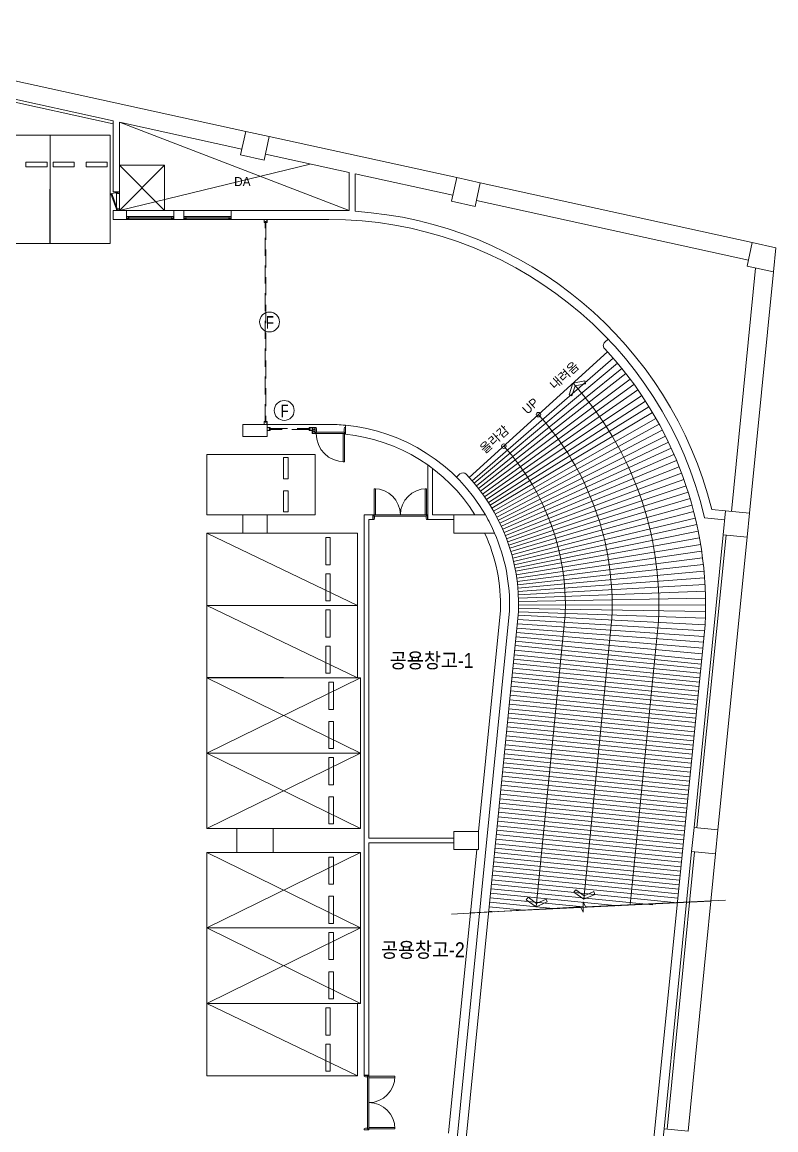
# Model space of a CAD drawing. Header units: millimetres. Extents: x 43806 to 399860, y -65551 to 59129.
# Drawn here: x 185250 to 210258, y -46138 to -9399 of the extents above; entities that cross this region are included whole.
import ezdxf
from ezdxf.enums import TextEntityAlignment as Align

# ---------------------------------------------------------------- set-up
doc = ezdxf.new("R2010")
doc.units = ezdxf.units.MM
doc.header["$LTSCALE"] = 400
doc.header["$MEASUREMENT"] = 0
doc.linetypes.add('광-XR-PLAN$0$HID', pattern=[2.3, 1.5, -0.8])
doc.layers.add('A', color=8, linetype='CONTINUOUS', lineweight=0)
doc.layers.add('만공차등 배관', color=4, linetype='CONTINUOUS')
doc.styles.add('CS', font='', dxfattribs={"height": 300})
doc.styles.add('HY울릉도M', font='')
doc.styles.get('CS').set_extended_font_data('HYwulM')
doc.styles.get('HY울릉도M').set_extended_font_data('HY울릉도M')

msp = doc.modelspace()

# ---------------------------------------------------------------- linework, layer by layer
at = {"layer": 'A', "ltscale": 2}
for p, q in [((176151, -9399), (192670, -13022)), ((184175, -11773), (188275, -12672)), ((184175, -11876), (188275, -12775)), ((188475, -12716), (192541, -13608)), ((188475, -12716), (196100, -15643)), ((193451, -13193), (199670, -14557)), ((193323, -13779), (196100, -14388)), ((194811, -14106), (188475, -15643)), ((196100, -15643), (196100, -14388)), ((196300, -14432), (199541, -15143)), ((196300, -15672), (196300, -14432)), ((188475, -15023), (188275, -15023)), ((200451, -14728), (209476, -16707)), ((200323, -15314), (209348, -17293)), ((188715, -15643), (188275, -15643)), ((188275, -15643), (188275, -15943)), ((188715, -15943), (188715, -15643)), ((188715, -15643), (190285, -15643)), ((190615, -15643), (190285, -15643)), ((190285, -15643), (190285, -15943)), ((190615, -15643), (192185, -15643)), ((190615, -15943), (190615, -15643)), ((196100, -15643), (192185, -15643)), ((192185, -15943), (192185, -15643)), ((188715, -15943), (188275, -15943)), ((190285, -15943), (190615, -15943)), ((195425, -15943), (192185, -15943)), ((208785, -25625), (209587, -17563)), ((209382, -25685), (210178, -17680)), ((204582, -20012), (204691, -19913)), ((200086, -24505), (204674, -20335)), ((204858, -20542), (200179, -24610)), ((205003, -20711), (200252, -24695)), ((205145, -20884), (200324, -24782)), ((205283, -21058), (200393, -24870)), ((205419, -21236), (200462, -24959)), ((205551, -21415), (200529, -25050)), ((205681, -21597), (200594, -25142)), ((205806, -21781), (200657, -25234)), ((205929, -21968), (200719, -25328)), ((206048, -22156), (200779, -25423)), ((206164, -22347), (200837, -25519)), ((192575, -22743), (193375, -22743)), ((192575, -23143), (192575, -22743)), ((195425, -22743), (193375, -22743)), ((193375, -22743), (193375, -23143)), ((195425, -22743), (194975, -22743)), ((195975, -23070), (195975, -22768)), ((195975, -23070), (195975, -22768)), ((206277, -22540), (200894, -25617)), ((206386, -22734), (200949, -25715)), ((193375, -23143), (192575, -23143)), ((206491, -22931), (201002, -25814)), ((206593, -23129), (201054, -25914)), ((206692, -23330), (201103, -26015)), ((206786, -23531), (201151, -26117)), ((206878, -23735), (201197, -26219)), ((198710, -25893), (198710, -24085)), ((198860, -25743), (198860, -24195)), ((206965, -23940), (201241, -26323)), ((207049, -24147), (201283, -26427)), ((199657, -24490), (199772, -24385)), ((207129, -24355), (201324, -26532)), ((207206, -24565), (201362, -26637)), ((207278, -24776), (201399, -26744)), ((207347, -24988), (201434, -26851)), ((207412, -25201), (201467, -26958)), ((207474, -25416), (201497, -27066)), ((207531, -25632), (201526, -27175)), ((208586, -25606), (208132, -25560)), ((192575, -25743), (193375, -25743)), ((192575, -26343), (192575, -25743)), ((193375, -25743), (193375, -26343)), ((196600, -25743), (196600, -44323)), ((196890, -25743), (196600, -25743)), ((196750, -25893), (196750, -36468)), ((196890, -25893), (196750, -25893)), ((196890, -25743), (196890, -25893)), ((199575, -25893), (198710, -25893)), ((199575, -25743), (198860, -25743)), ((199575, -25743), (200621, -25743)), ((199575, -26343), (199575, -25743)), ((207585, -25848), (201553, -27284)), ((207635, -26066), (201579, -27394)), ((208556, -25904), (207891, -25838)), ((191375, -26343), (196375, -28743)), ((193375, -26343), (192575, -26343)), ((200924, -26343), (199575, -26343)), ((207680, -26284), (201602, -27504)), ((207542, -36106), (208507, -26402)), ((207641, -36115), (208606, -26412)), ((207722, -26503), (201623, -27614)), ((207760, -26723), (201642, -27725)), ((208338, -36185), (209303, -26481)), ((207795, -26944), (201659, -27836)), ((207825, -27165), (201674, -27948)), ((207851, -27386), (201688, -28059)), ((207873, -27608), (201699, -28171)), ((207891, -27831), (201708, -28283)), ((207906, -28053), (201715, -28395)), ((207916, -28276), (201720, -28508)), ((207922, -28499), (201724, -28620)), ((191375, -28743), (196375, -31143)), ((201422, -28929), (199660, -46643)), ((201721, -28948), (199961, -46643)), ((201122, -28909), (200393, -36243)), ((207918, -29168), (201720, -28958)), ((207923, -28945), (201724, -28845)), ((207925, -28722), (201725, -28733)), ((201681, -29357), (207870, -29776)), ((201695, -29214), (207889, -29584)), ((207908, -29391), (201709, -29070)), ((201652, -29644), (207832, -30160)), ((201667, -29500), (207851, -29968)), ((207908, -29391), (206192, -46643)), ((201609, -30079), (207778, -30693)), ((201624, -29930), (207793, -30544)), ((207812, -30352), (201638, -29787)), ((201579, -30378), (207749, -30992)), ((201594, -30229), (207764, -30842)), ((201535, -30826), (207704, -31439)), ((201550, -30676), (207719, -31290)), ((201564, -30527), (207734, -31141)), ((201505, -31124), (207675, -31738)), ((201520, -30975), (207689, -31589)), ((201460, -31572), (207630, -32186)), ((201475, -31423), (207645, -32036)), ((201490, -31273), (207660, -31887)), ((201431, -31871), (207600, -32484)), ((201446, -31721), (207615, -32335)), ((201386, -32318), (207556, -32932)), ((201401, -32169), (207571, -32783)), ((201416, -32020), (207585, -32633)), ((201356, -32617), (207526, -33231)), ((201371, -32468), (207541, -33081)), ((201312, -33065), (207482, -33678)), ((201327, -32915), (207496, -33529)), ((201342, -32766), (207511, -33380)), ((201282, -33363), (207452, -33977)), ((201297, -33214), (207467, -33828)), ((201253, -33662), (207422, -34275)), ((201267, -33512), (207437, -34126)), ((201208, -34109), (207378, -34723)), ((201223, -33960), (207392, -34574)), ((201238, -33811), (207407, -34425)), ((201178, -34408), (207348, -35022)), ((201193, -34259), (207363, -34872)), ((201134, -34856), (207303, -35469)), ((201149, -34707), (207318, -35320)), ((201163, -34557), (207333, -35171)), ((201104, -35154), (207274, -35768)), ((201119, -35005), (207288, -35619)), ((201060, -35602), (207229, -36216)), ((201074, -35453), (207244, -36067)), ((201089, -35304), (207259, -35917)), ((201030, -35901), (207199, -36514)), ((201045, -35751), (207214, -36365)), ((192375, -36143), (193575, -36143)), ((192375, -36943), (192375, -36143)), ((193575, -36143), (193575, -36943)), ((199575, -36243), (200395, -36243)), ((199575, -36843), (199575, -36243)), ((200395, -36243), (200395, -36843)), ((200985, -36348), (207155, -36962)), ((201000, -36199), (207170, -36813)), ((201015, -36050), (207185, -36664)), ((196750, -36468), (199575, -36468)), ((196750, -36618), (196750, -44323)), ((196750, -36618), (199575, -36618)), ((200956, -36647), (207125, -37261)), ((200970, -36498), (207140, -37111)), ((193575, -36943), (192375, -36943)), ((200333, -36843), (199398, -46243)), ((200395, -36843), (199575, -36843)), ((200911, -37095), (207081, -37708)), ((200926, -36945), (207095, -37559)), ((200941, -36796), (207110, -37410)), ((206547, -46106), (207462, -36902)), ((206646, -46115), (207562, -36912)), ((207343, -46185), (208258, -36981)), ((200881, -37393), (207051, -38007)), ((200896, -37244), (207066, -37858)), ((200852, -37692), (207021, -38306)), ((200867, -37543), (207036, -38156)), ((200807, -38140), (206174, -38673)), ((200822, -37990), (206992, -38604)), ((200837, -37841), (207006, -38455)), ((200124, -38946), (208102, -38549)), ((200777, -38438), (203862, -38745)), ((200792, -38289), (205027, -38710)), ((200733, -38886), (200934, -38906)), ((200748, -38737), (201901, -38851)), ((200763, -38587), (202868, -38797)), ((191375, -41943), (196375, -44343)), ((196750, -44323), (196600, -44323))]:
    msp.add_line(p, q, dxfattribs=at)
at = {"layer": 'A'}
for p, q in [((188275, -12672), (188275, -15023)), ((188475, -12716), (188475, -15023)), ((184175, -13143), (186175, -13143)), ((186175, -13143), (186175, -16743)), ((186175, -13143), (188175, -13143)), ((186175, -16743), (186175, -13143)), ((188175, -13143), (188175, -16743)), ((185375, -14193), (185375, -14043)), ((185375, -14043), (186075, -14043)), ((186075, -14193), (185375, -14193)), ((186075, -14043), (186075, -14193)), ((186975, -14043), (186275, -14043)), ((186275, -14043), (186275, -14193)), ((186275, -14193), (186975, -14193)), ((186975, -14193), (186975, -14043)), ((187375, -14193), (187375, -14043)), ((187375, -14043), (188075, -14043)), ((188075, -14193), (187375, -14193)), ((188075, -14043), (188075, -14193)), ((188475, -14143), (189975, -15643)), ((189975, -14143), (188475, -15643)), ((188475, -14143), (189975, -14143)), ((188475, -15643), (188475, -14143)), ((189975, -14143), (189975, -15643)), ((188475, -15033), (188375, -15033)), ((188375, -15033), (188375, -15063)), ((188475, -15078), (188475, -15033)), ((188475, -15033), (188475, -15033)), ((188375, -15603), (188193, -15095)), ((188226, -15084), (188408, -15591)), ((188375, -15499), (188375, -15063)), ((188375, -15063), (188415, -15063)), ((188415, -15063), (188415, -15078)), ((188415, -15078), (188435, -15078)), ((188435, -15078), (188435, -15078)), ((188435, -15078), (188475, -15078)), ((188475, -15078), (188475, -15588)), ((188408, -15591), (188375, -15603)), ((188375, -15633), (188375, -15603)), ((188375, -15603), (188415, -15603)), ((188475, -15633), (188375, -15633)), ((188415, -15603), (188415, -15588)), ((188415, -15588), (188435, -15588)), ((188435, -15588), (188435, -15588)), ((188435, -15588), (188475, -15588)), ((188475, -15588), (188475, -15633)), ((188475, -15633), (188475, -15633)), ((189975, -15643), (188475, -15643)), ((188724, -15931), (188722, -15931)), ((188722, -15931), (188722, -15931)), ((188722, -15931), (188722, -15931)), ((188722, -15931), (188722, -15932)), ((188722, -15932), (188723, -15932)), ((188723, -15932), (188724, -15933)), ((188725, -15932), (188724, -15931)), ((188725, -15933), (188724, -15933)), ((188785, -15843), (188725, -15843)), ((188725, -15843), (188725, -15905)), ((188745, -15905), (188725, -15905)), ((188725, -15905), (188725, -15931)), ((188725, -15905), (188752, -15905)), ((188725, -15931), (188745, -15931)), ((188726, -15933), (188725, -15932)), ((188725, -15935), (188725, -15933)), ((188727, -15935), (188725, -15935)), ((188726, -15936), (188725, -15936)), ((188725, -15936), (188725, -15943)), ((188725, -15943), (188785, -15943)), ((188744, -15906), (188726, -15906)), ((188726, -15906), (188726, -15930)), ((188726, -15930), (188744, -15930)), ((188727, -15933), (188726, -15933)), ((188726, -15933), (188726, -15933)), ((188727, -15938), (188726, -15936)), ((188726, -15939), (188726, -15938)), ((188726, -15938), (188727, -15938)), ((188727, -15846), (188727, -15902)), ((188728, -15931), (188727, -15933)), ((188727, -15933), (188727, -15933)), ((188727, -15939), (188727, -15935)), ((188782, -15845), (188728, -15845)), ((188728, -15903), (188782, -15903)), ((188729, -15932), (188728, -15931)), ((188728, -15931), (188728, -15931)), ((188728, -15931), (188728, -15931)), ((188730, -15931), (188729, -15932)), ((188729, -15932), (188729, -15932)), ((188729, -15932), (188729, -15932)), ((188731, -15931), (188730, -15931)), ((188730, -15931), (188730, -15931)), ((188733, -15938), (188730, -15938)), ((188730, -15938), (188730, -15939)), ((188731, -15932), (188731, -15931)), ((188732, -15932), (188731, -15932)), ((188731, -15932), (188731, -15932)), ((188733, -15939), (188731, -15939)), ((188731, -15939), (188731, -15939)), ((188733, -15932), (188732, -15932)), ((188733, -15933), (188733, -15932)), ((188733, -15932), (188733, -15932)), ((188733, -15933), (188733, -15938)), ((188733, -15941), (188733, -15939)), ((188752, -15941), (188733, -15941)), ((188744, -15930), (188744, -15906)), ((188745, -15931), (188745, -15905)), ((188765, -15924), (188748, -15924)), ((188750, -15923), (188749, -15923)), ((188750, -15924), (188749, -15924)), ((188750, -15923), (188750, -15922)), ((188750, -15924), (188750, -15923)), ((188750, -15925), (188750, -15925)), ((188753, -15918), (188751, -15918)), ((188751, -15918), (188751, -15929)), ((188751, -15926), (188751, -15922)), ((188751, -15922), (188761, -15922)), ((188751, -15925), (188761, -15925)), ((188753, -15925), (188752, -15923)), ((188753, -15906), (188753, -15927)), ((188753, -15928), (188753, -15918)), ((188753, -15925), (188753, -15922)), ((188756, -15928), (188753, -15928)), ((188753, -15931), (188753, -15940)), ((188755, -15925), (188754, -15923)), ((188756, -15925), (188755, -15922)), ((188756, -15927), (188756, -15906)), ((188758, -15918), (188756, -15918)), ((188756, -15918), (188756, -15928)), ((188757, -15925), (188756, -15923)), ((188756, -15940), (188756, -15931)), ((188757, -15905), (188785, -15905)), ((188758, -15925), (188757, -15922)), ((188757, -15930), (188757, -15930)), ((188777, -15941), (188757, -15941)), ((188758, -15929), (188758, -15918)), ((188759, -15925), (188758, -15923)), ((188760, -15925), (188759, -15922)), ((188761, -15925), (188760, -15923)), ((188763, -15924), (188761, -15922)), ((188761, -15925), (188763, -15924)), ((188783, -15935), (188777, -15935)), ((188777, -15935), (188777, -15936)), ((188777, -15936), (188785, -15936)), ((188778, -15939), (188777, -15939)), ((188777, -15939), (188777, -15941)), ((188778, -15939), (188778, -15939)), ((188779, -15926), (188797, -15926)), ((188781, -15926), (188783, -15925)), ((188783, -15927), (188781, -15926)), ((188783, -15902), (188783, -15846)), ((188793, -15925), (188783, -15925)), ((188783, -15927), (188783, -15925)), ((188793, -15927), (188783, -15927)), ((188785, -15936), (188783, -15936)), ((188783, -15936), (188783, -15938)), ((188783, -15938), (188783, -15938)), ((188783, -15938), (188783, -15939)), ((188784, -15927), (188785, -15925)), ((188784, -15929), (188784, -15934)), ((188785, -15929), (188784, -15929)), ((190215, -15843), (188785, -15843)), ((188785, -15905), (188785, -15843)), ((190199, -15888), (188785, -15888)), ((188785, -15888), (188785, -15902)), ((188800, -15888), (188785, -15888)), ((188785, -15902), (188786, -15902)), ((188786, -15919), (188785, -15919)), ((188785, -15919), (188785, -15933)), ((188785, -15927), (188786, -15925)), ((188785, -15936), (188785, -15929)), ((188785, -15933), (188800, -15933)), ((188785, -15943), (188785, -15936)), ((190215, -15943), (188785, -15943)), ((188786, -15902), (188786, -15889)), ((188786, -15889), (188791, -15889)), ((188786, -15932), (188786, -15919)), ((188786, -15927), (188787, -15925)), ((188791, -15932), (188786, -15932)), ((188787, -15927), (188788, -15925)), ((188788, -15927), (188789, -15925)), ((188789, -15927), (188790, -15925)), ((188790, -15927), (188791, -15925)), ((188791, -15889), (188791, -15932)), ((188791, -15927), (188792, -15925)), ((188793, -15932), (188793, -15889)), ((188793, -15889), (188799, -15889)), ((188793, -15928), (188793, -15924)), ((188799, -15932), (188793, -15932)), ((188794, -15925), (188794, -15925)), ((188794, -15926), (188794, -15926)), ((188794, -15926), (188795, -15926)), ((188794, -15926), (188795, -15926)), ((188794, -15927), (188794, -15927)), ((188799, -15889), (188799, -15892)), ((188799, -15892), (188800, -15892)), ((188800, -15929), (188799, -15929)), ((188799, -15929), (188799, -15932)), ((188800, -15892), (188800, -15888)), ((188800, -15933), (188800, -15929)), ((190199, -15933), (188800, -15933)), ((190199, -15892), (190199, -15888)), ((190199, -15888), (190215, -15888)), ((190201, -15892), (190199, -15892)), ((190199, -15933), (190199, -15929)), ((190199, -15929), (190201, -15929)), ((190215, -15933), (190199, -15933)), ((190207, -15889), (190201, -15889)), ((190201, -15889), (190201, -15892)), ((190201, -15929), (190201, -15932)), ((190201, -15932), (190207, -15932)), ((190220, -15926), (190203, -15926)), ((190205, -15925), (190205, -15925)), ((190205, -15926), (190205, -15926)), ((190205, -15926), (190205, -15926)), ((190205, -15926), (190205, -15926)), ((190205, -15927), (190205, -15927)), ((190207, -15932), (190207, -15889)), ((190207, -15928), (190207, -15924)), ((190207, -15925), (190217, -15925)), ((190208, -15927), (190207, -15925)), ((190207, -15927), (190217, -15927)), ((190213, -15889), (190208, -15889)), ((190208, -15889), (190208, -15932)), ((190209, -15927), (190208, -15925)), ((190208, -15932), (190213, -15932)), ((190210, -15927), (190210, -15925)), ((190211, -15927), (190211, -15925)), ((190212, -15927), (190212, -15925)), ((190213, -15902), (190213, -15889)), ((190215, -15902), (190213, -15902)), ((190213, -15932), (190213, -15919)), ((190213, -15919), (190215, -15919)), ((190213, -15927), (190213, -15925)), ((190215, -15927), (190214, -15925)), ((190215, -15905), (190215, -15843)), ((190215, -15843), (190275, -15843)), ((190215, -15888), (190215, -15902)), ((190242, -15905), (190215, -15905)), ((190215, -15919), (190215, -15933)), ((190216, -15927), (190215, -15925)), ((190215, -15936), (190215, -15929)), ((190215, -15929), (190216, -15929)), ((190222, -15936), (190215, -15936)), ((190215, -15943), (190215, -15936)), ((190215, -15936), (190216, -15936)), ((190275, -15943), (190215, -15943)), ((190217, -15927), (190216, -15925)), ((190216, -15929), (190216, -15934)), ((190216, -15936), (190217, -15938)), ((190217, -15938), (190216, -15938)), ((190216, -15938), (190216, -15939)), ((190217, -15902), (190217, -15846)), ((190219, -15926), (190217, -15925)), ((190217, -15927), (190219, -15926)), ((190217, -15935), (190222, -15935)), ((190218, -15845), (190272, -15845)), ((190272, -15903), (190218, -15903)), ((190221, -15939), (190221, -15939)), ((190221, -15939), (190223, -15939)), ((190222, -15935), (190222, -15936)), ((190223, -15939), (190223, -15941)), ((190223, -15941), (190242, -15941)), ((190235, -15924), (190252, -15924)), ((190237, -15924), (190238, -15922)), ((190238, -15925), (190237, -15924)), ((190248, -15922), (190238, -15922)), ((190248, -15925), (190238, -15925)), ((190239, -15925), (190239, -15923)), ((190240, -15925), (190240, -15922)), ((190241, -15929), (190241, -15918)), ((190241, -15918), (190243, -15918)), ((190241, -15925), (190241, -15923)), ((190242, -15925), (190242, -15922)), ((190242, -15930), (190242, -15930)), ((190243, -15927), (190243, -15906)), ((190243, -15918), (190243, -15928)), ((190243, -15925), (190243, -15923)), ((190243, -15928), (190246, -15928)), ((190243, -15940), (190243, -15931)), ((190244, -15925), (190245, -15922)), ((190245, -15925), (190246, -15923)), ((190246, -15906), (190246, -15927)), ((190246, -15928), (190246, -15918)), ((190246, -15918), (190248, -15918)), ((190246, -15925), (190247, -15922)), ((190246, -15931), (190246, -15940)), ((190275, -15905), (190247, -15905)), ((190247, -15925), (190248, -15923)), ((190247, -15941), (190267, -15941)), ((190248, -15918), (190248, -15929)), ((190248, -15926), (190248, -15922)), ((190250, -15923), (190250, -15922)), ((190250, -15924), (190250, -15923)), ((190250, -15923), (190250, -15923)), ((190250, -15924), (190250, -15924)), ((190250, -15925), (190250, -15925)), ((190255, -15931), (190255, -15905)), ((190255, -15905), (190275, -15905)), ((190275, -15931), (190255, -15931)), ((190256, -15906), (190274, -15906)), ((190256, -15930), (190256, -15906)), ((190274, -15930), (190256, -15930)), ((190267, -15933), (190266, -15932)), ((190266, -15932), (190266, -15932)), ((190266, -15932), (190268, -15932)), ((190267, -15933), (190267, -15938)), ((190267, -15938), (190269, -15938)), ((190267, -15941), (190267, -15939)), ((190267, -15939), (190268, -15939)), ((190268, -15932), (190269, -15931)), ((190268, -15932), (190268, -15932)), ((190268, -15932), (190268, -15932)), ((190268, -15939), (190268, -15939)), ((190269, -15931), (190269, -15931)), ((190269, -15931), (190269, -15931)), ((190269, -15931), (190270, -15932)), ((190269, -15938), (190269, -15939)), ((190270, -15932), (190270, -15932)), ((190270, -15932), (190271, -15932)), ((190271, -15932), (190271, -15931)), ((190271, -15931), (190271, -15931)), ((190271, -15931), (190272, -15931)), ((190272, -15931), (190272, -15933)), ((190272, -15933), (190273, -15933)), ((190272, -15939), (190272, -15935)), ((190272, -15935), (190275, -15935)), ((190273, -15846), (190273, -15902)), ((190273, -15933), (190273, -15933)), ((190273, -15933), (190274, -15933)), ((190273, -15938), (190273, -15936)), ((190273, -15936), (190275, -15936)), ((190273, -15939), (190273, -15938)), ((190273, -15938), (190273, -15938)), ((190274, -15906), (190274, -15930)), ((190274, -15932), (190276, -15931)), ((190274, -15933), (190274, -15932)), ((190275, -15843), (190275, -15905)), ((190275, -15905), (190275, -15931)), ((190276, -15932), (190275, -15933)), ((190275, -15935), (190275, -15933)), ((190275, -15933), (190275, -15933)), ((190275, -15936), (190275, -15943)), ((190276, -15931), (190277, -15931)), ((190277, -15932), (190276, -15932)), ((190277, -15931), (190277, -15931)), ((190277, -15931), (190277, -15931)), ((190277, -15931), (190277, -15932)), ((190624, -15931), (190622, -15931)), ((190622, -15931), (190622, -15931)), ((190622, -15931), (190622, -15931)), ((190622, -15931), (190622, -15932)), ((190622, -15932), (190623, -15932)), ((190623, -15932), (190624, -15933)), ((190625, -15932), (190624, -15931)), ((190625, -15933), (190624, -15933)), ((190685, -15843), (190625, -15843)), ((190625, -15843), (190625, -15905)), ((190645, -15905), (190625, -15905)), ((190625, -15905), (190625, -15931)), ((190625, -15905), (190652, -15905)), ((190625, -15931), (190645, -15931)), ((190626, -15933), (190625, -15932)), ((190625, -15935), (190625, -15933)), ((190627, -15935), (190625, -15935)), ((190626, -15936), (190625, -15936)), ((190625, -15936), (190625, -15943)), ((190625, -15943), (190685, -15943)), ((190644, -15906), (190626, -15906)), ((190626, -15906), (190626, -15930)), ((190626, -15930), (190644, -15930)), ((190627, -15933), (190626, -15933)), ((190626, -15933), (190626, -15933)), ((190627, -15938), (190626, -15936)), ((190626, -15939), (190626, -15938)), ((190626, -15938), (190627, -15938)), ((190627, -15846), (190627, -15902)), ((190628, -15931), (190627, -15933)), ((190627, -15933), (190627, -15933)), ((190627, -15939), (190627, -15935)), ((190682, -15845), (190628, -15845)), ((190628, -15903), (190682, -15903)), ((190629, -15932), (190628, -15931)), ((190628, -15931), (190628, -15931)), ((190628, -15931), (190628, -15931)), ((190630, -15931), (190629, -15932)), ((190629, -15932), (190629, -15932)), ((190629, -15932), (190629, -15932)), ((190631, -15931), (190630, -15931)), ((190630, -15931), (190630, -15931)), ((190633, -15938), (190630, -15938)), ((190630, -15938), (190630, -15939)), ((190631, -15932), (190631, -15931)), ((190632, -15932), (190631, -15932)), ((190631, -15932), (190631, -15932)), ((190633, -15939), (190631, -15939)), ((190631, -15939), (190631, -15939)), ((190633, -15932), (190632, -15932)), ((190633, -15933), (190633, -15932)), ((190633, -15932), (190633, -15932)), ((190633, -15933), (190633, -15938)), ((190633, -15941), (190633, -15939)), ((190652, -15941), (190633, -15941)), ((190644, -15930), (190644, -15906)), ((190645, -15931), (190645, -15905)), ((190665, -15924), (190648, -15924)), ((190650, -15923), (190649, -15923)), ((190650, -15924), (190649, -15924)), ((190650, -15923), (190650, -15922)), ((190650, -15924), (190650, -15923)), ((190650, -15925), (190650, -15925)), ((190653, -15918), (190651, -15918)), ((190651, -15918), (190651, -15929)), ((190651, -15926), (190651, -15922)), ((190651, -15922), (190661, -15922)), ((190651, -15925), (190661, -15925)), ((190653, -15925), (190652, -15923)), ((190653, -15906), (190653, -15927)), ((190653, -15928), (190653, -15918)), ((190653, -15925), (190653, -15922)), ((190656, -15928), (190653, -15928)), ((190653, -15931), (190653, -15940)), ((190655, -15925), (190654, -15923)), ((190656, -15925), (190655, -15922)), ((190656, -15927), (190656, -15906)), ((190658, -15918), (190656, -15918)), ((190656, -15918), (190656, -15928)), ((190657, -15925), (190656, -15923)), ((190656, -15940), (190656, -15931)), ((190657, -15905), (190685, -15905)), ((190658, -15925), (190657, -15922)), ((190657, -15930), (190657, -15930)), ((190677, -15941), (190657, -15941)), ((190658, -15929), (190658, -15918)), ((190659, -15925), (190658, -15923)), ((190660, -15925), (190659, -15922)), ((190661, -15925), (190660, -15923)), ((190663, -15924), (190661, -15922)), ((190661, -15925), (190663, -15924)), ((190683, -15935), (190677, -15935)), ((190677, -15935), (190677, -15936)), ((190677, -15936), (190685, -15936)), ((190678, -15939), (190677, -15939)), ((190677, -15939), (190677, -15941)), ((190678, -15939), (190678, -15939)), ((190679, -15926), (190697, -15926)), ((190681, -15926), (190683, -15925)), ((190683, -15927), (190681, -15926)), ((190683, -15902), (190683, -15846)), ((190693, -15925), (190683, -15925)), ((190683, -15927), (190683, -15925)), ((190693, -15927), (190683, -15927)), ((190685, -15936), (190683, -15936)), ((190683, -15936), (190683, -15938)), ((190683, -15938), (190683, -15938)), ((190683, -15938), (190683, -15939)), ((190684, -15927), (190685, -15925)), ((190684, -15929), (190684, -15934)), ((190685, -15929), (190684, -15929)), ((192115, -15843), (190685, -15843)), ((190685, -15905), (190685, -15843)), ((192099, -15888), (190685, -15888)), ((190685, -15888), (190685, -15902)), ((190700, -15888), (190685, -15888)), ((190685, -15902), (190686, -15902)), ((190686, -15919), (190685, -15919)), ((190685, -15919), (190685, -15933)), ((190685, -15927), (190686, -15925)), ((190685, -15936), (190685, -15929)), ((190685, -15933), (190700, -15933)), ((190685, -15943), (190685, -15936)), ((192115, -15943), (190685, -15943)), ((190686, -15902), (190686, -15889)), ((190686, -15889), (190691, -15889)), ((190686, -15932), (190686, -15919)), ((190686, -15927), (190687, -15925)), ((190691, -15932), (190686, -15932)), ((190687, -15927), (190688, -15925)), ((190688, -15927), (190689, -15925)), ((190689, -15927), (190690, -15925)), ((190690, -15927), (190691, -15925)), ((190691, -15889), (190691, -15932)), ((190691, -15927), (190692, -15925)), ((190693, -15932), (190693, -15889)), ((190693, -15889), (190699, -15889)), ((190693, -15928), (190693, -15924)), ((190699, -15932), (190693, -15932)), ((190694, -15925), (190694, -15925)), ((190694, -15926), (190694, -15926)), ((190694, -15926), (190695, -15926)), ((190694, -15926), (190695, -15926)), ((190694, -15927), (190694, -15927)), ((190699, -15889), (190699, -15892)), ((190699, -15892), (190700, -15892)), ((190700, -15929), (190699, -15929)), ((190699, -15929), (190699, -15932)), ((190700, -15892), (190700, -15888)), ((190700, -15933), (190700, -15929)), ((192099, -15933), (190700, -15933)), ((192099, -15892), (192099, -15888)), ((192099, -15888), (192115, -15888)), ((192101, -15892), (192099, -15892)), ((192099, -15933), (192099, -15929)), ((192099, -15929), (192101, -15929)), ((192115, -15933), (192099, -15933)), ((192107, -15889), (192101, -15889)), ((192101, -15889), (192101, -15892)), ((192101, -15929), (192101, -15932)), ((192101, -15932), (192107, -15932)), ((192120, -15926), (192103, -15926)), ((192105, -15925), (192105, -15925)), ((192105, -15926), (192105, -15926)), ((192105, -15926), (192105, -15926)), ((192105, -15926), (192105, -15926)), ((192105, -15927), (192105, -15927)), ((192107, -15932), (192107, -15889)), ((192107, -15928), (192107, -15924)), ((192107, -15925), (192117, -15925)), ((192108, -15927), (192107, -15925)), ((192107, -15927), (192117, -15927)), ((192113, -15889), (192108, -15889)), ((192108, -15889), (192108, -15932)), ((192109, -15927), (192108, -15925)), ((192108, -15932), (192113, -15932)), ((192110, -15927), (192110, -15925)), ((192111, -15927), (192111, -15925)), ((192112, -15927), (192112, -15925)), ((192113, -15902), (192113, -15889)), ((192115, -15902), (192113, -15902)), ((192113, -15932), (192113, -15919)), ((192113, -15919), (192115, -15919)), ((192113, -15927), (192113, -15925)), ((192115, -15927), (192114, -15925)), ((192115, -15905), (192115, -15843)), ((192115, -15843), (192175, -15843)), ((192115, -15888), (192115, -15902)), ((192142, -15905), (192115, -15905)), ((192115, -15919), (192115, -15933)), ((192116, -15927), (192115, -15925)), ((192115, -15936), (192115, -15929)), ((192115, -15929), (192116, -15929)), ((192122, -15936), (192115, -15936)), ((192115, -15943), (192115, -15936)), ((192115, -15936), (192116, -15936)), ((192175, -15943), (192115, -15943)), ((192117, -15927), (192116, -15925)), ((192116, -15929), (192116, -15934)), ((192116, -15936), (192117, -15938)), ((192117, -15938), (192116, -15938)), ((192116, -15938), (192116, -15939)), ((192117, -15902), (192117, -15846)), ((192119, -15926), (192117, -15925)), ((192117, -15927), (192119, -15926)), ((192117, -15935), (192122, -15935)), ((192118, -15845), (192172, -15845)), ((192172, -15903), (192118, -15903)), ((192121, -15939), (192121, -15939)), ((192121, -15939), (192123, -15939)), ((192122, -15935), (192122, -15936)), ((192123, -15939), (192123, -15941)), ((192123, -15941), (192142, -15941)), ((192135, -15924), (192152, -15924)), ((192137, -15924), (192138, -15922)), ((192138, -15925), (192137, -15924)), ((192148, -15922), (192138, -15922)), ((192148, -15925), (192138, -15925)), ((192139, -15925), (192139, -15923)), ((192140, -15925), (192140, -15922)), ((192141, -15929), (192141, -15918)), ((192141, -15918), (192143, -15918)), ((192141, -15925), (192141, -15923)), ((192142, -15925), (192142, -15922)), ((192142, -15930), (192142, -15930)), ((192143, -15927), (192143, -15906)), ((192143, -15918), (192143, -15928)), ((192143, -15925), (192143, -15923)), ((192143, -15928), (192146, -15928)), ((192143, -15940), (192143, -15931)), ((192144, -15925), (192145, -15922)), ((192145, -15925), (192146, -15923)), ((192146, -15906), (192146, -15927)), ((192146, -15928), (192146, -15918)), ((192146, -15918), (192148, -15918)), ((192146, -15925), (192147, -15922)), ((192146, -15931), (192146, -15940)), ((192175, -15905), (192147, -15905)), ((192147, -15925), (192148, -15923)), ((192147, -15941), (192167, -15941)), ((192148, -15918), (192148, -15929)), ((192148, -15926), (192148, -15922)), ((192150, -15923), (192150, -15922)), ((192150, -15924), (192150, -15923)), ((192150, -15923), (192150, -15923)), ((192150, -15924), (192150, -15924)), ((192150, -15925), (192150, -15925)), ((192155, -15931), (192155, -15905)), ((192155, -15905), (192175, -15905)), ((192175, -15931), (192155, -15931)), ((192156, -15906), (192174, -15906)), ((192156, -15930), (192156, -15906)), ((192174, -15930), (192156, -15930)), ((192167, -15933), (192166, -15932)), ((192166, -15932), (192166, -15932)), ((192166, -15932), (192168, -15932)), ((192167, -15933), (192167, -15938)), ((192167, -15938), (192169, -15938)), ((192167, -15941), (192167, -15939)), ((192167, -15939), (192168, -15939)), ((192168, -15932), (192169, -15931)), ((192168, -15932), (192168, -15932)), ((192168, -15932), (192168, -15932)), ((192168, -15939), (192168, -15939)), ((192169, -15931), (192169, -15931)), ((192169, -15931), (192169, -15931)), ((192169, -15931), (192170, -15932)), ((192169, -15938), (192169, -15939)), ((192170, -15932), (192170, -15932)), ((192170, -15932), (192171, -15932)), ((192171, -15932), (192171, -15931)), ((192171, -15931), (192171, -15931)), ((192171, -15931), (192172, -15931)), ((192172, -15931), (192172, -15933)), ((192172, -15933), (192173, -15933)), ((192172, -15939), (192172, -15935)), ((192172, -15935), (192175, -15935)), ((192173, -15846), (192173, -15902)), ((192173, -15933), (192173, -15933)), ((192173, -15933), (192174, -15933)), ((192173, -15938), (192173, -15936)), ((192173, -15936), (192175, -15936)), ((192173, -15939), (192173, -15938)), ((192173, -15938), (192173, -15938)), ((192174, -15906), (192174, -15930)), ((192174, -15932), (192176, -15931)), ((192174, -15933), (192174, -15932)), ((192175, -15843), (192175, -15905)), ((192175, -15905), (192175, -15931)), ((192176, -15932), (192175, -15933)), ((192175, -15935), (192175, -15933)), ((192175, -15933), (192175, -15933)), ((192175, -15936), (192175, -15943)), ((192176, -15931), (192177, -15931)), ((192177, -15932), (192176, -15932)), ((192177, -15931), (192177, -15931)), ((192177, -15931), (192177, -15931)), ((192177, -15931), (192177, -15932)), ((193275, -15943), (193275, -16043)), ((193375, -15943), (193275, -15943)), ((193275, -15943), (193275, -15943)), ((193275, -16043), (193312, -16043)), ((193277, -15945), (193277, -16041)), ((193373, -15945), (193277, -15945)), ((193277, -16041), (193310, -16041)), ((193310, -16041), (193310, -16016)), ((193310, -16016), (193339, -16016)), ((193312, -16043), (193312, -16018)), ((193312, -16018), (193337, -16018)), ((193337, -16018), (193337, -16043)), ((193337, -16043), (193375, -16043)), ((193339, -16016), (193339, -16041)), ((193339, -16041), (193373, -16041)), ((193373, -16041), (193373, -15945)), ((193375, -16043), (193375, -15943)), ((186175, -16743), (184175, -16743)), ((188175, -16743), (186175, -16743)), ((203527, -21377), (203922, -21294)), ((203922, -21294), (203943, -21392)), ((203398, -21760), (203527, -21377)), ((203604, -21463), (203493, -21792)), ((203943, -21392), (203604, -21463)), ((203493, -21792), (203398, -21760)), ((193275, -22743), (193275, -22643)), ((193275, -22643), (193312, -22643)), ((193375, -22743), (193275, -22743)), ((193275, -22743), (193275, -22743)), ((193277, -22741), (193277, -22645)), ((193277, -22645), (193310, -22645)), ((193373, -22741), (193277, -22741)), ((193310, -22645), (193310, -22670)), ((193310, -22670), (193339, -22670)), ((193312, -22643), (193312, -22668)), ((193312, -22668), (193337, -22668)), ((193337, -22668), (193337, -22643)), ((193337, -22643), (193375, -22643)), ((193339, -22670), (193339, -22645)), ((193339, -22645), (193373, -22645)), ((193373, -22645), (193373, -22741)), ((193375, -22643), (193375, -22743)), ((193475, -22843), (193375, -22843)), ((193375, -22843), (193375, -22943)), ((193375, -22943), (193475, -22943)), ((193375, -22943), (193375, -22943)), ((193473, -22845), (193377, -22845)), ((193377, -22845), (193377, -22941)), ((193377, -22941), (193473, -22941)), ((193448, -22908), (193448, -22879)), ((193448, -22879), (193473, -22879)), ((193473, -22908), (193448, -22908)), ((193450, -22906), (193450, -22881)), ((193450, -22881), (193475, -22881)), ((193475, -22906), (193450, -22906)), ((193473, -22879), (193473, -22845)), ((193473, -22941), (193473, -22908)), ((193475, -22881), (193475, -22843)), ((193475, -22943), (193475, -22906)), ((194775, -22881), (194775, -22843)), ((194775, -22843), (194875, -22843)), ((194800, -22881), (194775, -22881)), ((194775, -22943), (194775, -22906)), ((194775, -22906), (194800, -22906)), ((194875, -22943), (194775, -22943)), ((194777, -22879), (194777, -22845)), ((194777, -22845), (194873, -22845)), ((194802, -22879), (194777, -22879)), ((194777, -22941), (194777, -22908)), ((194777, -22908), (194802, -22908)), ((194873, -22941), (194777, -22941)), ((194800, -22906), (194800, -22881)), ((194802, -22908), (194802, -22879)), ((194873, -22845), (194873, -22941)), ((194875, -23043), (194875, -22843)), ((194875, -22843), (194975, -22843)), ((194875, -22843), (194875, -22943)), ((194875, -22943), (194875, -22943)), ((194975, -23043), (194875, -23043)), ((194971, -23039), (194879, -22847)), ((194879, -23039), (194971, -22847)), ((194879, -23039), (194879, -22847)), ((194879, -22847), (194971, -22847)), ((194971, -23039), (194879, -23039)), ((194971, -22847), (194971, -23039)), ((194975, -22843), (194975, -23043)), ((195005, -22843), (194975, -22843)), ((194975, -22843), (194975, -23043)), ((194975, -23043), (194975, -23043)), ((194975, -23043), (195005, -23043)), ((195020, -22888), (195005, -22843)), ((195005, -22843), (195005, -22843)), ((195005, -23043), (195005, -22998)), ((195005, -22998), (195020, -22998)), ((195945, -23043), (195005, -23043)), ((195020, -22998), (195020, -22888)), ((195020, -22998), (195930, -22998)), ((195900, -23043), (195900, -23983)), ((195945, -23043), (195900, -23043)), ((195930, -22888), (195945, -22843)), ((195930, -22998), (195930, -22888)), ((195945, -22998), (195930, -22998)), ((195945, -22843), (195945, -22843)), ((195945, -22843), (195975, -22843)), ((195945, -23043), (195945, -22998)), ((195945, -23983), (195945, -23043)), ((195975, -23043), (195945, -23043)), ((195975, -22843), (195975, -23043)), ((195975, -23043), (195975, -23043)), ((191375, -25743), (191375, -23743)), ((191375, -23743), (194975, -23743)), ((193925, -23843), (193925, -24543)), ((194075, -23843), (193925, -23843)), ((194075, -24543), (194075, -23843)), ((194975, -23743), (194975, -25743)), ((195900, -23983), (195945, -23983)), ((193925, -24543), (194075, -24543)), ((193925, -25643), (193925, -24943)), ((193925, -24943), (194075, -24943)), ((194075, -24943), (194075, -25643)), ((196975, -24873), (196930, -24873)), ((196930, -24873), (196930, -25743)), ((196975, -25743), (196975, -24873)), ((198625, -25743), (198625, -24873)), ((198625, -24873), (198670, -24873)), ((198670, -24873), (198670, -25743)), ((194075, -25643), (193925, -25643)), ((194975, -25743), (191375, -25743)), ((196900, -25743), (196900, -25743)), ((196900, -25743), (196930, -25743)), ((196900, -25893), (196900, -25743)), ((196930, -25893), (196900, -25893)), ((198670, -25743), (196930, -25743)), ((196930, -25743), (196975, -25743)), ((196930, -25743), (196930, -25788)), ((196930, -25788), (196945, -25788)), ((196945, -25848), (196930, -25893)), ((196930, -25893), (196930, -25893)), ((196945, -25788), (198655, -25788)), ((196945, -25788), (196945, -25848)), ((198670, -25743), (198625, -25743)), ((198670, -25788), (198655, -25788)), ((198655, -25788), (198655, -25848)), ((198655, -25848), (198670, -25893)), ((198700, -25743), (198670, -25743)), ((198670, -25743), (198670, -25788)), ((198670, -25893), (198670, -25893)), ((198670, -25893), (198700, -25893)), ((198700, -25743), (198700, -25743)), ((198700, -25893), (198700, -25743)), ((196375, -26343), (191375, -26343)), ((191375, -26343), (191375, -28743)), ((196375, -28743), (196375, -26343)), ((195325, -26493), (195325, -27393)), ((195475, -26493), (195325, -26493)), ((195475, -27393), (195475, -26493)), ((195325, -27393), (195475, -27393)), ((195325, -28593), (195325, -27693)), ((195325, -27693), (195475, -27693)), ((195475, -27693), (195475, -28593)), ((195475, -28593), (195325, -28593)), ((196375, -28743), (191375, -28743)), ((191375, -28743), (191375, -31143)), ((191375, -28743), (196375, -28743)), ((195325, -28893), (195325, -29793)), ((195475, -28893), (195325, -28893)), ((195475, -29793), (195475, -28893)), ((196375, -31143), (196375, -28743)), ((203269, -29053), (202305, -38741)), ((206362, -29276), (205427, -38674)), ((195325, -29793), (195475, -29793)), ((195325, -30993), (195325, -30093)), ((195325, -30093), (195475, -30093)), ((195475, -30093), (195475, -30993)), ((191375, -33643), (196475, -31143)), ((191375, -31143), (196475, -33643)), ((191375, -33643), (191375, -31143)), ((191375, -31143), (196475, -31143)), ((191375, -31143), (196375, -31143)), ((195475, -30993), (195325, -30993)), ((196475, -31143), (196475, -33643)), ((195425, -31293), (195425, -32193)), ((195575, -31293), (195425, -31293)), ((195575, -32193), (195575, -31293)), ((195425, -32193), (195575, -32193)), ((195425, -33493), (195425, -32593)), ((195425, -32593), (195575, -32593)), ((195575, -32593), (195575, -33493)), ((191375, -36143), (196475, -33643)), ((191375, -33643), (196475, -36143)), ((191375, -36143), (191375, -33643)), ((191375, -33643), (196475, -33643)), ((196475, -33643), (191375, -33643)), ((195575, -33493), (195425, -33493)), ((195425, -33793), (195425, -34693)), ((195575, -33793), (195425, -33793)), ((195575, -34693), (195575, -33793)), ((196475, -33643), (196475, -36143)), ((195425, -34693), (195575, -34693)), ((195425, -35993), (195425, -35093)), ((195425, -35093), (195575, -35093)), ((195575, -35093), (195575, -35993)), ((195575, -35993), (195425, -35993)), ((196475, -36143), (191375, -36143)), ((191375, -39443), (196475, -36943)), ((191375, -36943), (196475, -39443)), ((191375, -39443), (191375, -36943)), ((191375, -36943), (196475, -36943)), ((195425, -37093), (195425, -37993)), ((195575, -37093), (195425, -37093)), ((195575, -37993), (195575, -37093)), ((196475, -36943), (196475, -39443)), ((195425, -37993), (195575, -37993)), ((195425, -39293), (195425, -38393)), ((195425, -38393), (195575, -38393)), ((195575, -38393), (195575, -39293)), ((201976, -38507), (202034, -38425)), ((202305, -38741), (201976, -38507)), ((202034, -38425), (202316, -38626)), ((202316, -38626), (202633, -38485)), ((202633, -38485), (202674, -38576)), ((208591, -38524), (203946, -38745)), ((203778, -38745), (199494, -38987)), ((202674, -38576), (202305, -38741)), ((203863, -38913), (203778, -38745)), ((203946, -38745), (203861, -38577)), ((203861, -38577), (203863, -38913)), ((195575, -39293), (195425, -39293)), ((196475, -39443), (191375, -39443)), ((191375, -41943), (196475, -39443)), ((191375, -39443), (196475, -41943)), ((191375, -41943), (191375, -39443)), ((191375, -39443), (196475, -39443)), ((195425, -39593), (195425, -40493)), ((195575, -39593), (195425, -39593)), ((195575, -40493), (195575, -39593)), ((196475, -39443), (196475, -41943)), ((195425, -40493), (195575, -40493)), ((195425, -41793), (195425, -40893)), ((195425, -40893), (195575, -40893)), ((195575, -40893), (195575, -41793)), ((195575, -41793), (195425, -41793)), ((196475, -41943), (191375, -41943)), ((196375, -41943), (191375, -41943)), ((191375, -41943), (191375, -44343)), ((195325, -42093), (195325, -42993)), ((195475, -42093), (195325, -42093)), ((195475, -42993), (195475, -42093)), ((196375, -44343), (196375, -41943)), ((195325, -42993), (195475, -42993)), ((195325, -44193), (195325, -43293)), ((195325, -43293), (195475, -43293)), ((195475, -43293), (195475, -44193)), ((191375, -44343), (196375, -44343)), ((195475, -44193), (195325, -44193)), ((196600, -44363), (196600, -44333)), ((196600, -44333), (196750, -44333)), ((196645, -44378), (196600, -44363)), ((196600, -44363), (196600, -44363)), ((196705, -44378), (196645, -44378)), ((196750, -44363), (196705, -44363)), ((196705, -44363), (196705, -44378)), ((196705, -44378), (196705, -46088)), ((196750, -44333), (196750, -44333)), ((196750, -44333), (196750, -44363)), ((196750, -46103), (196750, -44363)), ((197620, -44363), (196750, -44363)), ((196750, -44363), (196750, -44408)), ((196750, -44408), (197620, -44408)), ((197620, -44408), (197620, -44363)), ((196645, -46088), (196600, -46103)), ((196600, -46103), (196600, -46103)), ((196600, -46103), (196600, -46133)), ((196600, -46133), (196750, -46133)), ((196705, -46088), (196645, -46088)), ((196705, -46103), (196705, -46088)), ((196750, -46103), (196705, -46103)), ((196750, -46058), (197620, -46058)), ((196750, -46103), (196750, -46058)), ((197620, -46103), (196750, -46103)), ((196750, -46133), (196750, -46103)), ((196750, -46133), (196750, -46133)), ((197620, -46058), (197620, -46103))]:
    msp.add_line(p, q, dxfattribs=at)
at = {"layer": 'A', "ltscale": 4}
for p, q in [((192498, -13803), (192670, -13022)), ((192670, -13022), (193451, -13193)), ((193451, -13193), (193280, -13975)), ((193280, -13975), (192498, -13803)), ((199498, -15338), (199670, -14557)), ((199670, -14557), (200451, -14728)), ((200451, -14728), (200280, -15510)), ((200280, -15510), (199498, -15338)), ((209305, -17489), (209476, -16707)), ((209476, -16707), (210258, -16879)), ((210258, -16879), (210178, -17680)), ((210178, -17680), (209305, -17489)), ((208507, -26402), (208586, -25606)), ((208586, -25606), (209382, -25685)), ((209382, -25685), (209303, -26481)), ((209303, -26481), (208507, -26402)), ((207462, -36902), (207542, -36106)), ((207542, -36106), (208338, -36185)), ((208338, -36185), (208258, -36981)), ((208258, -36981), (207462, -36902)), ((206468, -46902), (206547, -46106)), ((206547, -46106), (207343, -46185))]:
    msp.add_line(p, q, dxfattribs=at)
at = {"layer": 'A', "linetype": '광-XR-PLAN$0$HID'}
for p, q in [((193312, -22668), (193312, -16018)), ((193312, -16018), (193337, -16018)), ((193337, -16018), (193337, -22668)), ((193337, -22668), (193312, -22668)), ((193450, -22881), (194800, -22881)), ((193450, -22906), (193450, -22881)), ((194800, -22906), (193450, -22906)), ((194800, -22881), (194800, -22906))]:
    msp.add_line(p, q, dxfattribs=at)
at = {"layer": 'A', "ltscale": 30}
for p, q in [((204815, -29170), (203887, -38491)), ((203558, -38257), (203616, -38176)), ((203616, -38176), (203899, -38377)), ((203887, -38491), (203558, -38257)), ((204256, -38327), (203887, -38491)), ((203899, -38377), (204216, -38235)), ((204216, -38235), (204256, -38327))]:
    msp.add_line(p, q, dxfattribs=at)
at = {"layer": 'A'}
for centre, radius in [((193458, -19343), 330), ((193946, -22279), 330), ((201233, -23463), 75)]:
    msp.add_circle(centre, radius, dxfattribs=at)
at = {"layer": 'A', "ltscale": 30}
msp.add_circle((202380, -22420), 75, dxfattribs=at)
at = {"layer": 'A'}
for centre, radius, start, end in [((188375, -15603), 540, 90, 109.6601), ((188375, -15603), 540, 105.9439, 109.6601), ((188729, -15939), 2.4, 180, 0), ((188728, -15846), 1, 90, 180), ((188728, -15902), 1, 180, 270), ((188729, -15939), 1.4, 180, 0), ((188752, -15929), 1, 180, 270), ((188752, -15906), 1, 0, 90), ((188752, -15931), 1, 0, 90), ((188752, -15940), 1, 270, 0), ((188755, -15927), 1.5, 180, 0), ((188757, -15906), 1, 90, 180), ((188757, -15931), 1, 90, 180), ((188757, -15940), 1, 180, 270), ((188757, -15929), 1, 270, 0), ((188781, -15939), 2.4, 180, 0), ((188782, -15846), 1, 0, 90), ((188782, -15902), 1, 270, 0), ((188783, -15934), 1, 270, 0), ((188798, -15947), 13.8, 103.4137, 166.5863), ((190201, -15947), 13.8, 13.4137, 76.5863), ((190217, -15934), 1, 180, 270), ((190219, -15939), 2.4, 180, 0), ((190218, -15846), 1, 90, 180), ((190218, -15902), 1, 180, 270), ((190242, -15929), 1, 180, 270), ((190242, -15906), 1, 0, 90), ((190242, -15931), 1, 0, 90), ((190242, -15940), 1, 270, 0), ((190245, -15927), 1.5, 180, 0), ((190247, -15906), 1, 90, 180), ((190247, -15931), 1, 90, 180), ((190247, -15940), 1, 180, 270), ((190247, -15929), 1, 270, 0), ((190271, -15939), 2.4, 180, 0), ((190271, -15939), 1.4, 180, 0), ((190272, -15846), 1, 0, 90), ((190272, -15902), 1, 270, 0), ((190629, -15939), 2.4, 180, 0), ((190628, -15846), 1, 90, 180), ((190628, -15902), 1, 180, 270), ((190629, -15939), 1.4, 180, 0), ((190652, -15929), 1, 180, 270), ((190652, -15906), 1, 0, 90), ((190652, -15931), 1, 0, 90), ((190652, -15940), 1, 270, 0), ((190655, -15927), 1.5, 180, 0), ((190657, -15906), 1, 90, 180), ((190657, -15931), 1, 90, 180), ((190657, -15940), 1, 180, 270), ((190657, -15929), 1, 270, 0), ((190681, -15939), 2.4, 180, 0), ((190682, -15846), 1, 0, 90), ((190682, -15902), 1, 270, 0), ((190683, -15934), 1, 270, 0), ((190698, -15947), 13.8, 103.4137, 166.5863), ((192101, -15947), 13.8, 13.4137, 76.5863), ((192117, -15934), 1, 180, 270), ((192119, -15939), 2.4, 180, 0), ((192118, -15846), 1, 90, 180), ((192118, -15902), 1, 180, 270), ((192142, -15929), 1, 180, 270), ((192142, -15906), 1, 0, 90), ((192142, -15931), 1, 0, 90), ((192142, -15940), 1, 270, 0), ((192145, -15927), 1.5, 180, 0), ((192147, -15906), 1, 90, 180), ((192147, -15931), 1, 90, 180), ((192147, -15940), 1, 180, 270), ((192147, -15929), 1, 270, 0), ((192171, -15939), 2.4, 180, 0), ((192171, -15939), 1.4, 180, 0), ((192172, -15846), 1, 0, 90), ((192172, -15902), 1, 270, 0), ((195425, -28743), 10950, 357.2132, 42.2743), ((195945, -23043), 940, 180, 270), ((195425, -28743), 7850, 357.7373, 42.2743), ((196930, -25743), 870, 0, 90), ((198670, -25743), 870, 90, 180), ((196750, -44363), 870, 270, 0), ((196750, -46103), 870, 0, 90)]:
    msp.add_arc(centre, radius, start, end, dxfattribs=at)
at = {"layer": 'A', "ltscale": 2}
for centre, radius, start, end in [((195425, -28743), 13100, 14.0613, 86.1701), ((195425, -28743), 12800, 13.1192, 90), ((204683, -20123), 150, 132.2743, 222.9537), ((195425, -28743), 12500, 357.0278, 42.9537), ((195425, -28743), 6000, 84.7405, 90), ((195425, -28743), 6000, 84.7405, 90), ((195425, -28743), 6000, 30, 84.7405), ((195425, -28743), 5700, 31.7569, 84.4628), ((199873, -24496), 150, 43.6719, 132.2743), ((195425, -28743), 6300, 358.1348, 43.6719), ((195425, -28743), 6000, 23.5782, 30), ((195425, -28743), 5700, 358.229, 24.9011), ((195425, -28743), 6000, 358.229, 23.5782)]:
    msp.add_arc(centre, radius, start, end, dxfattribs=at)
at = {"layer": 'A', "ltscale": 30}
msp.add_arc((195425, -28743), 9400, 357.3987, 42.2743, dxfattribs=at)
at = {"layer": 'A', "extrusion": (0, 0, -1)}
for centre, major_axis, start_param, end_param in [((188752, -15924), (1.73, -1.73), 1.092538, 3.619851), ((188752, -15924), (-1.48, -1.48), 0.952846, 1.372396), ((188752, -15924), (1.48, -1.48), 1.769197, 2.188746), ((188751, -15922), (0.148, -0.148), 3.619851, 5.497787), ((188751, -15926), (0.148, -0.148), 5.497787, 7.375724), ((188792, -15926), (-1.78, -1.78), 2.663335, 5.190647), ((188793, -15924), (-0.152, -0.152), 0.785398, 2.663335), ((188793, -15928), (-0.152, -0.152), -1.092538, 0.785398), ((188792, -15926), (1.52, -1.52), 4.91079, 5.330339), ((188792, -15926), (1.52, -1.52), 5.665235, 6.084785), ((190652, -15924), (1.73, -1.73), 1.092538, 3.619851), ((190652, -15924), (-1.48, -1.48), 0.952846, 1.372396), ((190652, -15924), (1.48, -1.48), 1.769197, 2.188746), ((190651, -15922), (0.148, -0.148), 3.619851, 5.497787), ((190651, -15926), (0.148, -0.148), 5.497787, 7.375724), ((190692, -15926), (-1.78, -1.78), 2.663335, 5.190647), ((190693, -15924), (-0.152, -0.152), 0.785398, 2.663335), ((190693, -15928), (-0.152, -0.152), -1.092538, 0.785398), ((190692, -15926), (1.52, -1.52), 4.91079, 5.330339), ((190692, -15926), (1.52, -1.52), 5.665235, 6.084785)]:
    msp.add_ellipse(centre, major_axis=major_axis, ratio=1, start_param=start_param, end_param=end_param, dxfattribs=at)
at = {"layer": 'A'}
for centre, major_axis, start_param, end_param in [((190207, -15926), (-1.78, 1.78), 5.804927, 8.33224), ((190207, -15926), (-1.52, -1.52), -1.372396, -0.952846), ((190207, -15926), (-1.52, -1.52), -0.61795, -0.198401), ((190207, -15924), (-0.152, 0.152), 3.926991, 5.804927), ((190207, -15928), (-0.152, 0.152), 2.049054, 3.926991), ((190248, -15922), (-0.148, -0.148), 3.619851, 5.497787), ((190248, -15926), (-0.148, -0.148), -0.785398, 1.092538), ((190248, -15924), (-1.73, -1.73), 1.092538, 3.619851), ((190248, -15924), (-1.48, 1.48), 4.094439, 4.513988), ((190248, -15924), (-1.48, 1.48), 3.339993, 3.759543), ((192107, -15926), (-1.78, 1.78), 5.804927, 8.33224), ((192107, -15926), (-1.52, -1.52), -1.372396, -0.952846), ((192107, -15926), (-1.52, -1.52), -0.61795, -0.198401), ((192107, -15924), (-0.152, 0.152), 3.926991, 5.804927), ((192107, -15928), (-0.152, 0.152), 2.049054, 3.926991), ((192148, -15922), (-0.148, -0.148), 3.619851, 5.497787), ((192148, -15926), (-0.148, -0.148), -0.785398, 1.092538), ((192148, -15924), (-1.73, -1.73), 1.092538, 3.619851), ((192148, -15924), (-1.48, 1.48), 4.094439, 4.513988), ((192148, -15924), (-1.48, 1.48), 3.339993, 3.759543)]:
    msp.add_ellipse(centre, major_axis=major_axis, ratio=1, start_param=start_param, end_param=end_param, dxfattribs=at)
at = {"layer": '만공차등 배관', "linetype": 'Continuous', "ltscale": 2}
for points in [[(186175, -16743), (186175, -14943)], [(193925, -31143), (191375, -31143)]]:
    msp.add_lwpolyline(points, dxfattribs=at)

# ---------------------------------------------------------------- texts
at = {"layer": 'A', "style": 'CS'}
msp.add_text('DA', height=300, dxfattribs=at).set_placement((192557, -14686), align=Align.MIDDLE)
at = {"layer": 'A'}
for s, height, style, width, p in [('F', 417, 'HY울릉도M', 0.8, (193469, -19566)), ('F', 417, 'HY울릉도M', 0.8, (193957, -22501)), ('공용창고-1', 500, 'CS', 0.9, (198839, -30819)), ('공용창고-2', 500, 'CS', 0.9, (198544, -40419))]:
    msp.add_text(s, height=height, dxfattribs=dict(at, style=style, width=width)).set_placement(p, align=Align.CENTER)
at = {"layer": 'A', "style": 'CS'}
for s, p in [('내려옴', (202917, -21606)), ('UP', (202014, -22425)), ('올라감', (200600, -23728))]:
    msp.add_text(s, height=300, rotation=42.2743, dxfattribs=at).set_placement(p)

doc.saveas('drawing.dxf')
